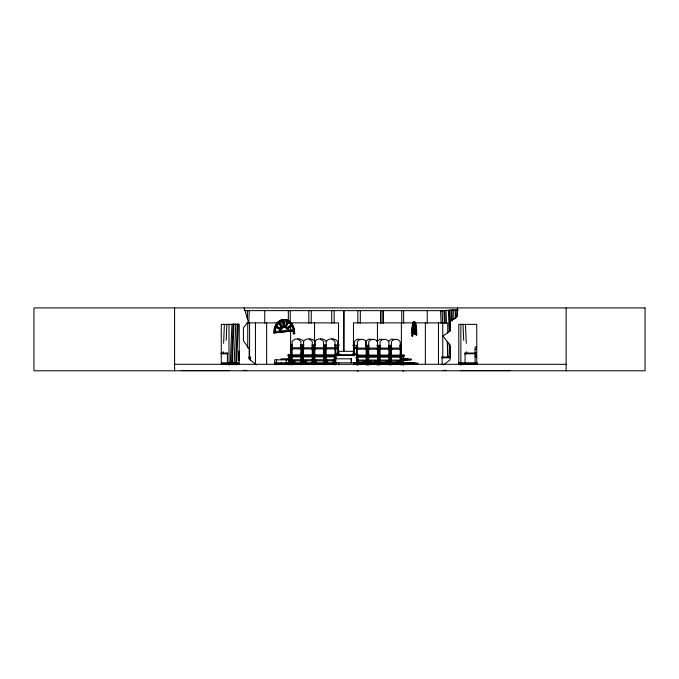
<?xml version="1.0" encoding="UTF-8"?>
<svg xmlns="http://www.w3.org/2000/svg" width="679" height="679" viewBox="0 0 679 679"><rect width="100%" height="100%" fill="white"/><g stroke="black" fill="none" stroke-linecap="round" stroke-linejoin="round"><path stroke-width="1.02" d="M412.705 333.007L412.654 335.995L411.983 335.995L411.763 332.88A12.349 2.147 -90 0 1 414.64 322.347M412.654 335.995L412.442 332.88A12.349 2.147 -90 0 1 414.767 321.651A12.349 2.147 -90 0 1 416.719 335.027L412.832 333.414M413.978 322.788L413.893 328.381L414.563 328.381L414.648 322.788L413.562 322.898M276.047 327.142L274.885 331.666L275.649 327.142L280.215 329.51L275.649 327.142M274.885 331.666L279.867 330.843M280.385 331.072L280.385 331.038A4.49 3.684 -90 0 1 283.686 327.337A4.49 3.684 -90 0 1 287.463 330.283L280.775 331.038A4.49 3.684 -90 0 1 286.767 328.373M412 331.87L412.297 327.584L412.976 327.584L413.647 332.362L412.679 331.87L412.976 327.584M415.344 333.211L413.842 332.421A4.49 0.781 -90 0 1 414.648 329.476A4.49 0.781 -90 0 1 415.344 333.177L413.172 332.455M223.17 353.818L223.264 351.722M223.603 343.319L224.384 324.426M226.183 340.272L226.828 324.528M230.266 364.623L231.904 324.732M231.471 364.665L233.152 323.73M232.286 364.699L233.966 323.756M234.077 364.776L235.757 323.832M235.613 364.835L237.294 323.891M236.615 364.878L238.295 323.934M247.402 319.037L247.394 310.626L442.479 310.651M248.769 323.297L249.286 310.702L244.211 310.498M412.297 327.584L412.976 332.362L413.842 332.455M414.555 327.125L414.572 323.399M415.565 324.367L415.005 328.959L414.844 322.89L415.565 324.367L414.894 324.367M415.175 329.544L415.735 324.944L416.244 328.313L415.361 330.69L415.175 329.544L414.496 329.544L414.648 330.342M413.901 329.952L413.104 326.735L413.715 323.925C415.166 331.81 412.408 331.725 413.036 323.925M279.816 329.51L279.858 331.174M414.691 330.69L415.573 328.313L415.395 326.735M414.861 332.982L415.378 330.07M416.346 329.281L416.516 333.805C414.419 333.296 415.904 330.546 416.346 329.281L415.675 329.281M285.282 326.472L287.624 321.379L285.681 326.472L284.807 326.285M290.595 325.241L287.582 327.813L286.148 326.879L288.091 321.787L290.315 323.212M286.148 326.879L288.482 321.787M276.132 326.175L280.699 328.551L276.132 326.175L278.95 322.805L281.59 327.405L280.877 328.203M276.531 326.175L278.95 322.805M280.3 328.551L281.59 327.405M413.63 328.611L414.563 328.381M292.097 349.388L292.793 348.454M303.445 349.388L304.141 348.454M314.801 349.388L315.497 348.454M326.158 349.388L326.854 348.454M354.336 349.388L356.119 347.606M357.349 349.693L358.045 348.76M368.705 349.693L369.401 348.76M377.04 341.401L380.087 339.084L384.059 339.619M380.062 349.693L380.758 348.76M388.396 341.401L391.443 339.084L395.416 339.619M388.396 349.388L389.092 348.454M391.418 349.693L392.114 348.76M287.192 327.813L291.35 324.596M287.803 328.661L288.779 330.223L287.803 328.661L291.571 325.445L293.039 327.974M288.193 328.661L291.962 325.445M377.736 348.454L378.823 347.606M443.463 364.801L449.982 360.006L449.982 345.373L443.014 336.046L449.982 330.826L449.982 321.719L457.493 316.193L457.493 307.91M281.989 326.82L283.542 326.344L281.989 326.82L279.349 322.228L283.143 320.751L283.483 325.411M279.349 322.228L283.143 320.751M414.648 322.788L413.893 323.518L414.309 328.611M292.123 364.801L292.097 341.401C294.516 337.972 301.162 337.972 303.589 341.401L303.589 345.042M303.445 364.657L303.445 341.401C305.873 337.972 312.518 337.972 314.946 341.401L314.946 345.042M314.801 364.657L314.801 341.401C317.229 337.972 323.875 337.972 326.302 341.401M326.158 364.657L326.158 341.401C328.585 337.972 335.231 337.972 337.658 341.401L337.658 355.754M288.388 330.223L293.362 329.731L291.571 325.445M273.926 332.888L274.316 332.888A12.349 10.117 -90 0 1 283.516 319.512A12.349 10.117 -90 0 1 294.482 330.741L294.694 333.72L294.083 330.741A12.349 10.117 -90 0 0 283.126 319.512A12.349 10.117 -90 0 0 273.926 332.888L292.972 330.86M274.316 332.888L293.26 330.868L293.472 333.856M293.073 333.856L294.694 333.72M450.559 310.295L449.821 310.328L450.508 327.125M451.442 320.785L451.255 310.269M444.431 323.162L443.913 310.566L444.66 310.532M455.694 318.51L455.346 310.108L456.033 310.082M446.451 323.085L446.052 310.481M457.476 310.023L458.104 309.997M441.104 323.297L440.586 310.702L445.653 310.498M445.424 310.507L449.49 310.345M449.269 331.386L448.412 310.388L457.086 310.04M456.857 310.048L457.782 310.006M442.64 323.238L442.122 310.634L442.963 310.6M456.356 310.074L457.969 310.006M442.122 310.634L442.581 310.617M448.42 310.388L449.091 310.354M454.013 310.167L453.547 310.184L453.937 319.631M454.395 310.142L449.252 310.354L450.041 331.352M440.586 310.702L441.095 310.676M445.933 310.49L446.68 310.456M447.351 310.43L444.728 310.532L445.246 323.128M451.798 310.252L452.52 310.227M445.721 370.428L443.039 370.539L446.375 370.403M444.575 370.479L445.034 370.454M283.669 320.649L284.068 326.243L283.669 320.649L287.624 321.379M246.85 322.881L338.507 322.881L338.507 355.813M412.849 322.881L353.479 322.881L353.479 355.813M414.937 322.881L447.75 322.881L447.75 333.296M412.433 326.735L413.104 326.735M415.573 328.313L416.244 328.313M413.452 329.018L414.122 329.018M413.095 330.8L413.774 330.8M414.793 331.658L415.463 331.658M411.72 335.859L412.399 335.859M292.309 345.051L290.816 345.051L290.816 345.781L292.309 345.781M303.878 345.051L300.474 345.051L300.474 345.781L303.878 345.781M312.034 345.051L315.37 345.051M323.527 345.051L326.26 345.051M365.608 345.051L366.117 345.051M377.142 345.051L377.142 345.781M357.51 345.356L356.076 345.356L356.076 346.086L357.51 346.086M365.726 345.356L369.036 345.356M377.176 345.356L380.486 345.356L380.486 346.086L377.176 346.086M388.702 345.356L391.486 345.356M312.034 345.781L315.226 345.781L315.226 345.051M323.527 345.781L326.234 345.781M365.608 345.781L366.117 345.781M369.036 346.086L365.726 346.086L365.692 341.401L368.731 339.084L372.712 339.619M388.702 346.086L391.486 346.086M476.666 347.045L475.088 347.045L475.088 362.569M292.097 347.767L312.247 347.767M313.163 347.767L314.25 347.767M314.801 347.767L323.603 347.767M324.52 347.767L325.606 347.767M326.158 347.767L334.959 347.767M335.698 347.767L337.658 347.767M354.336 347.767L357.273 347.767M366.668 347.767L368.621 347.767M377.736 347.767L378.823 347.767M357.349 348.072L366.151 348.072M368.705 348.072L377.507 348.072M380.062 348.072L388.863 348.072M391.418 348.072L400.22 348.072M292.097 348.887L300.899 348.887M303.445 348.887L312.247 348.887M314.801 348.887L323.603 348.887M326.158 348.887L334.959 348.887M336.962 348.887L337.658 348.887M354.336 348.887L355.032 348.887M357.349 349.193L366.151 349.193M368.705 349.193L377.507 349.193M380.062 349.193L388.863 349.193M391.418 349.193L400.22 349.193M475.088 349.388L476.666 349.388M338.507 351.323L353.751 351.323M221.057 353.038L227.796 353.038M291.673 353.038L290.816 353.038L290.816 353.767L291.673 353.767M301.145 353.038L303.199 353.038L303.165 353.767M312.679 353.038L314.029 353.038M324.206 353.038L325.555 353.038M335.732 353.038L336.232 353.767L335.732 353.767M464.691 353.038L476.123 353.038M356.747 353.343L356.076 353.343L356.076 354.073L356.747 354.073M366.923 353.343L368.281 353.343M377.931 353.343L379.289 353.343M389.457 353.343L390.815 353.343M400.983 353.343L401.493 353.343L400.983 354.073M221.057 353.767L227.796 353.767M300.899 353.767L303.445 353.767M312.679 353.767L314.029 353.767M324.206 353.767L325.555 353.767M464.691 353.767L476.123 353.767M366.923 354.073L368.705 354.073M377.507 354.073L379.289 354.073M389.457 354.073L390.815 354.073M357.095 354.82L287.896 354.82L287.896 355.813L335.808 355.813M356.5 355.125L404.412 355.125L404.412 356.119L356.5 356.119M338.507 355.321L353.479 355.321M291.24 355.533L292.097 355.533M300.899 355.533L301.748 355.533M302.596 355.533L303.445 355.533M312.247 355.533L313.095 355.533M313.953 355.533L314.801 355.533M323.603 355.533L324.452 355.533M325.3 355.533L326.158 355.533M334.959 355.533L335.808 355.533M377.736 355.754L378.823 355.754M475.088 355.754L476.666 355.754M356.5 355.838L357.349 355.838M366.151 355.838L367.008 355.838M367.857 355.838L368.705 355.838M377.507 355.838L378.356 355.838M379.213 355.838L380.062 355.838M388.863 355.838L389.712 355.838M390.561 355.838L391.418 355.838M400.22 355.838L401.068 355.838M357.349 356.059L366.151 356.059M368.705 356.059L377.507 356.059M380.062 356.059L388.863 356.059M391.418 356.059L400.22 356.059M292.097 356.874L300.899 356.874M301.807 356.874L302.893 356.874M303.445 356.874L312.247 356.874M313.163 356.874L314.25 356.874M314.801 356.874L323.603 356.874M324.52 356.874L325.606 356.874M326.158 356.874L334.959 356.874M377.736 356.874L378.823 356.874M475.088 356.874L476.666 356.874M250.755 357.027L250.144 357.027L250.144 357.765M291.673 357.027L290.816 357.027L290.816 357.765L291.673 357.765M301.145 357.027L303.199 357.027M312.679 357.027L314.029 357.027M324.206 357.027L325.555 357.027M335.732 357.027L336.232 357.027L335.732 357.765M441.732 357.027L450.516 357.027M357.349 357.179L366.151 357.179M368.705 357.179L377.507 357.179M380.062 357.179L388.863 357.179M391.418 357.179L400.22 357.179M356.747 357.332L356.076 357.332L356.076 358.071L356.747 358.071M366.923 357.332L368.281 357.332M377.931 357.332L379.289 357.332M389.457 357.332L390.815 357.332M400.983 357.332L401.493 357.332L400.983 358.071M248.37 357.765L250.755 357.765M300.899 357.765L303.445 357.765M312.679 357.765L314.029 357.765M324.206 357.765L325.555 357.765M441.732 357.765L450.516 357.765M366.923 358.071L368.705 358.071M377.507 358.071L379.289 358.071M389.457 358.071L390.815 358.071M290.595 358.809L281.165 358.809L281.165 359.811M323.807 358.809L325.852 358.809M335.316 358.809L351.467 358.809L351.467 362.807M401.391 358.809L408.13 358.809L408.13 359.811L401.391 359.811M292.097 359.743L300.899 359.743M303.445 359.743L312.247 359.743M314.801 359.743L323.603 359.743M326.158 359.743L334.246 359.743M290.595 359.811L274.74 359.811L274.74 364.801M357.349 360.048L366.151 360.048M368.705 360.048L377.507 360.048M380.062 360.048L388.863 360.048M391.418 360.048L400.22 360.048M292.097 360.863L300.899 360.863M303.445 360.863L312.247 360.863M314.801 360.863L323.603 360.863M326.158 360.863L334.263 360.863M357.349 361.169L366.151 361.169M368.705 361.169L377.507 361.169M380.062 361.169L388.863 361.169M391.418 361.169L400.22 361.169M221.524 362.807L238.193 362.807L238.193 363.8L221.524 363.8M400.61 362.807L274.426 362.807L274.426 363.8L335.808 363.8M458.461 362.807L477.21 362.807M356.5 363.112L417.882 363.112L417.882 364.105L356.5 364.105M356.5 363.825L357.349 363.825M366.151 363.825L367.008 363.825M367.857 363.825L368.705 363.825M377.439 363.8L414.869 363.8L414.869 362.807L401.391 362.807L401.391 363.8M458.461 363.8L477.21 363.8M174.596 364.3L566.133 364.3M181.31 370.539L229.01 370.539M460.854 370.539L506.653 370.539M506.924 370.539L510.124 370.539M357.281 371.09L358.028 371.09M402.885 371.09L403.632 371.09M245.747 310.558L245.204 310.532M247.283 310.617L247.75 310.634M244.448 370.437L246.817 370.539L243.362 370.394M244.83 370.454L245.289 370.479M284.068 326.243L285.681 326.472M285.604 320.76L287.225 321.379M361.355 339.619L357.383 339.084L354.336 341.401L354.336 355.754M331.912 339.084L334.959 341.401L335.036 364.801M320.556 339.084L323.603 341.401L323.603 364.657M309.2 339.084L312.247 341.401L312.247 364.657M297.852 339.084L300.899 341.401L300.899 364.657M416.719 335.027L411.958 332.973M288.091 321.787L290.952 324.596M286.538 326.879L287.353 327.516M335.876 347.606L337.658 349.388M324.52 347.606L325.606 348.454M313.163 347.606L314.25 348.454M301.807 347.606L302.893 348.454M256.407 364.903L249.159 359.013L249.159 348.921L243.438 340.688L243.438 327.821L248.302 321.761L244.151 307.91M399.524 348.76L400.22 349.693M388.167 348.76L388.863 349.693M376.811 348.76L377.507 349.693M365.455 348.76L366.151 349.693M334.263 348.454L334.959 349.388M322.907 348.454L323.603 349.388M311.551 348.454L312.247 349.388M300.194 348.454L300.899 349.388M279.74 322.228L282.379 326.82M278.56 322.805L281.199 327.405M282.753 320.751L283.151 326.344M415.726 330.189L415.837 333.805M465.488 324.426L466.261 343.319M466.609 351.722L466.694 353.818M463.044 324.528L463.689 340.272M456.152 310.082L456.458 317.424M452.01 310.244L452.443 320.743M449.787 343.981L450.347 357.629M447.232 341.978L447.877 357.731M414.674 333.211L414.674 333.177A4.49 0.781 -90 0 0 413.766 329.527M566.133 307.91L566.133 370.785M476.751 364.3L476.751 324.375L458.783 324.375L458.783 364.3M475.521 353.038L475.521 353.767M465.302 353.038L465.302 353.767M465.073 353.767L465.073 362.544M460.854 324.307L460.854 365.285M447.75 341.622L447.75 357.247M442.75 322.881L442.75 357.247M442.343 357.027L442.343 357.765M442.114 357.765L442.114 364.589M438.447 322.881L438.447 364.538M427.252 310.651L427.252 323.162M425.351 322.881L425.351 364.538M411.151 363.112L411.151 364.105M408.13 362.807L408.13 363.8M404.412 363.112L404.412 364.105M403.657 310.651L403.657 323.162M403.632 355.125L403.632 365.107M402.885 355.125L402.885 365.107M401.756 310.651L401.756 323.162M401.391 322.881L401.391 362.459M401.068 346.086L401.068 364.895M400.22 364.962L400.22 341.707C398.446 338.465 393.183 338.465 391.418 341.707L391.418 364.962M399.863 360.804L399.863 362.807M398.047 360.591L398.047 362.544M397.198 360.591L397.198 362.569M390.561 346.086L390.561 364.962M390.136 345.356L390.136 346.086M390.136 353.343L390.136 354.073M390.136 357.332L390.136 358.071M389.712 346.086L389.712 364.895M388.863 364.962L388.863 341.707C387.089 338.465 381.836 338.465 380.062 341.707L380.062 364.962M388.396 360.591L388.396 362.569M387.548 360.591L387.548 362.569M386.699 360.591L386.699 362.544M385.842 360.591L385.842 362.569M383.194 310.651L383.194 323.162M383.143 310.651L383.134 323.162M380.809 310.651L380.809 323.162M380.707 310.651L380.707 323.162M379.213 346.086L379.213 364.962M378.78 345.356L378.78 346.086M378.78 353.343L378.78 354.073M378.78 357.332L378.78 358.071M378.356 346.086L378.356 364.895M377.507 364.962L377.507 341.707C375.733 338.465 370.479 338.465 368.705 341.707L368.705 364.962M377.439 322.881L377.439 341.622M377.439 360.371L377.439 362.459M377.21 362.807L377.21 364.801M377.04 360.591L377.04 362.569M376.276 362.807L376.276 364.801M376.191 360.591L376.191 362.569M375.343 360.591L375.343 362.544M374.494 360.591L374.494 362.569M371.235 360.804L371.235 362.807M370.293 360.804L370.293 364.801M370.072 362.807L370.072 364.801M367.857 346.086L367.857 364.962M367.475 362.807L367.475 364.801M367.432 345.356L367.432 346.086M367.432 353.343L367.432 354.073M367.432 357.332L367.432 358.071M367.008 346.086L367.008 364.895M366.151 364.962L366.151 341.707C364.385 338.465 359.123 338.465 357.349 341.707L357.281 365.107M364.682 360.804L364.682 362.807M364.309 360.804L364.309 362.807M363.426 360.804L363.426 362.807M360.345 310.651L360.286 323.162M358.028 355.125L358.028 365.107M357.858 310.651L357.858 323.162M356.5 346.086L356.5 364.962M354.947 362.807L354.947 364.801M353.64 362.807L353.64 364.801M352.707 354.82L352.707 355.321M351.153 358.809L351.153 362.807M340.748 354.82L340.748 355.321M338.728 362.807L338.728 364.801M335.808 345.781L335.808 364.657M334.28 354.82L334.28 364.801M334.136 310.651L334.136 323.162M333.525 359.811L333.525 362.807M333.211 359.811L333.211 362.807M331.692 310.651L331.7 323.162M327.541 359.811L327.541 362.807M325.3 345.781L325.3 364.589M324.885 345.051L324.885 345.781M324.885 353.038L324.885 353.767M324.885 357.027L324.885 357.765M324.452 345.781L324.452 364.657M315.888 359.811L315.888 362.807M315.794 360.591L315.794 362.544M314.946 360.591L314.946 362.544M314.555 322.881L314.555 341.622M313.953 345.781L313.953 364.589M313.528 345.051L313.528 345.781M313.528 353.038L313.528 353.767M313.528 357.027L313.528 357.765M313.095 345.781L313.095 364.657M311.288 310.651L311.186 323.162M308.801 310.651L308.852 323.162M306.144 360.591L306.144 362.569M305.295 360.591L305.295 362.544M304.447 360.591L304.447 362.569M303.589 360.591L303.589 362.544M303.165 345.051L303.165 345.781M302.596 345.781L302.596 364.589M302.172 345.051L302.172 345.781M302.172 353.038L302.172 353.767M302.172 357.027L302.172 357.765M301.748 345.781L301.748 364.657M294.788 360.591L294.788 362.569M293.939 360.591L293.939 362.544M291.376 354.82L291.376 364.801M291.24 345.781L291.24 364.589M290.595 323.917L290.595 364.538M290.239 310.651L290.239 322.118M289.424 354.82L289.424 364.801M288.677 354.82L288.677 364.801M288.337 310.651L288.337 323.162M287.896 358.809L287.896 359.811M287.896 362.807L287.896 363.8M286.19 359.811L286.19 364.801M281.165 362.807L281.165 363.8M276.548 359.811L276.548 364.801M266.643 322.881L266.643 364.538M264.742 310.651L264.742 323.162M255.448 322.881L255.448 364.538M250.364 357.765L250.364 360.685M249.575 322.881L249.575 357.247M247.742 322.881L247.742 347.877M239.237 364.3L239.237 324.375L221.269 324.375L221.269 364.3M238.779 351.043L238.779 360.863M229.01 324.307L229.01 365.285M227.414 353.767L227.414 362.544M227.185 353.038L227.185 353.767M174.596 307.91L174.596 370.785M413.172 332.421A4.49 0.781 -90 0 1 413.265 331.377M645.05 307.91L33.95 307.91L33.95 370.785L645.05 370.785L645.05 307.91M336.232 345.051L334.535 345.051L334.535 345.781L336.232 345.781L336.232 345.051M338.931 345.051L337.234 345.051L337.234 345.781L338.931 345.781L338.931 345.051M354.761 345.051L353.055 345.051L353.055 345.781L354.761 345.781L354.761 345.051M401.493 345.356L399.787 345.356L399.787 346.086L401.493 346.086L401.493 345.356M338.931 353.038L337.234 353.038L337.234 353.767L338.931 353.767L338.931 353.038M354.761 353.038L353.055 353.038L353.055 353.767L354.761 353.767L354.761 353.038M411.151 359.115L404.412 359.115L404.412 360.116L411.151 360.116L411.151 359.115M343.863 351.323L343.871 310.651L343.812 351.323"/></g></svg>
